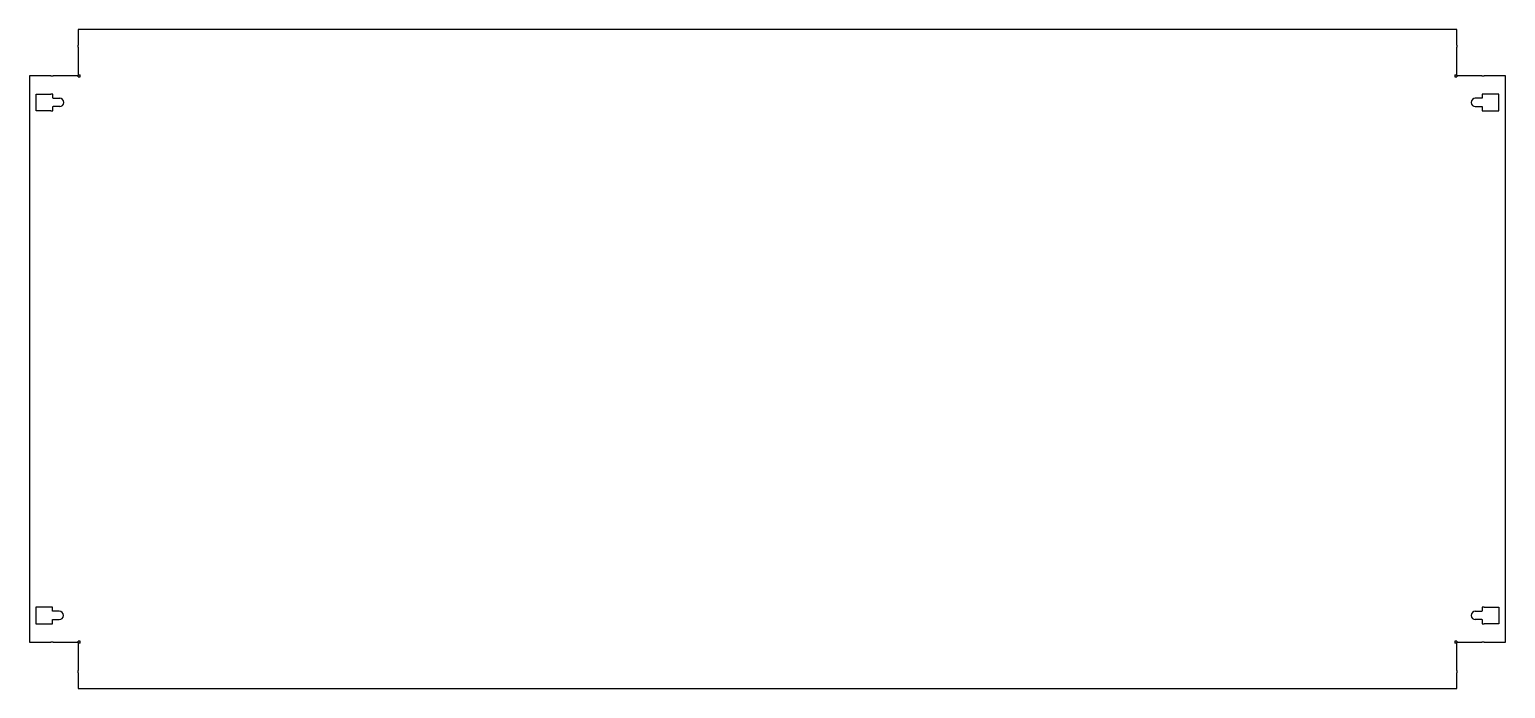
# Model space of a CAD drawing. Header units: millimetres. Extents: x -232 to 833, y -31 to 444.
import ezdxf

# ---------------------------------------------------------------- set-up
doc = ezdxf.new("R2010")
doc.units = ezdxf.units.MM
doc.layers.add('Default', color=7, linetype='Continuous')
doc.layers.add('PRATELEIRA_410_X', color=7, linetype='Continuous')

# ---------------------------------------------------------------- blocks, each defined once
blk = doc.blocks.new('SE')
at = {"layer": 'PRATELEIRA_410_X', "color": 7, "linetype": 'Continuous'}
for p, q in [((-196.8, 444.3), (-196.8, 433.1)), ((798.2, 444.3), (-196.8, 444.3)), ((798.2, 433.1), (798.2, 444.3)), ((-196.8, 431.5), (-196.8, 433.1)), ((-196.8, 431.5), (-196.8, 411.7)), ((798.2, 433.1), (798.2, 431.5)), ((798.2, 411.7), (798.2, 431.5)), ((-216.4, 410.9), (-231.9, 410.9)), ((-231.9, 410.9), (-231.9, 2.4)), ((-216.4, 410.9), (-214.8, 410.9)), ((-196.8, 410.9), (-214.8, 410.9)), ((-196.8, 411.7), (-195.3, 411.7)), ((-196.8, 410.2), (-196.8, 410.9)), ((-196.8, 410.2), (-195.3, 410.2)), ((-195.3, 410.2), (-195.3, 411.7)), ((796.7, 411.7), (796.7, 410.2)), ((796.7, 411.7), (798.2, 411.7)), ((796.7, 410.2), (798.3, 410.2)), ((816.3, 410.9), (798.3, 410.9)), ((798.3, 410.9), (798.3, 410.2)), ((816.3, 410.9), (817.9, 410.9)), ((833.4, 410.9), (817.9, 410.9)), ((833.4, 2.4), (833.4, 410.9)), ((-227.1, 385.7), (-227.1, 397.7)), ((-227.1, 397.7), (-216.4, 397.7)), ((-215.1, 397.7), (-216.4, 397.7)), ((-215.1, 394.7), (-215.1, 397.7)), ((-214.8, 394.7), (-215.1, 394.7)), ((-214.8, 394.7), (-210.1, 394.7)), ((816.3, 394.7), (811.6, 394.7)), ((816.6, 394.7), (816.3, 394.7)), ((816.6, 397.7), (816.6, 394.7)), ((817.9, 397.7), (816.6, 397.7)), ((828.6, 397.7), (817.9, 397.7)), ((828.6, 385.7), (828.6, 397.7)), ((-216.4, 385.7), (-227.1, 385.7)), ((-216.4, 385.7), (-215.1, 385.7)), ((-215.1, 385.7), (-215.1, 388.7)), ((-215.1, 388.7), (-214.8, 388.7)), ((-210.1, 388.7), (-214.8, 388.7)), ((811.6, 388.7), (816.3, 388.7)), ((816.3, 388.7), (816.6, 388.7)), ((816.6, 388.7), (816.6, 385.7)), ((816.6, 385.7), (817.9, 385.7)), ((817.9, 385.7), (828.6, 385.7)), ((-216.4, 27.7), (-227.4, 27.7)), ((-227.4, 27.7), (-227.4, 15.7)), ((-215.4, 27.7), (-216.4, 27.7)), ((-215.4, 24.7), (-215.4, 27.7)), ((-214.8, 24.7), (-215.4, 24.7)), ((-210.4, 24.7), (-214.8, 24.7)), ((811.6, 24.7), (816.3, 24.7)), ((816.6, 24.7), (816.3, 24.7)), ((816.6, 27.7), (816.6, 24.7)), ((817.9, 27.7), (816.6, 27.7)), ((817.9, 27.7), (828.6, 27.7)), ((828.6, 27.7), (828.6, 15.7)), ((-227.4, 15.7), (-216.4, 15.7)), ((-216.4, 15.7), (-215.4, 15.7)), ((-215.4, 15.7), (-215.4, 18.7)), ((-215.4, 18.7), (-214.8, 18.7)), ((-214.8, 18.7), (-210.4, 18.7)), ((816.3, 18.7), (811.6, 18.7)), ((816.3, 18.7), (816.6, 18.7)), ((816.6, 18.7), (816.6, 15.7)), ((816.6, 15.7), (817.9, 15.7)), ((828.6, 15.7), (817.9, 15.7)), ((-231.9, 2.4), (-216.4, 2.4)), ((-214.8, 2.4), (-216.4, 2.4)), ((-214.8, 2.4), (-196.8, 2.4)), ((-195.3, 3.2), (-196.8, 3.2)), ((-196.8, 2.4), (-196.8, 3.2)), ((-196.8, 1.6), (-196.8, -18.1)), ((-195.3, 1.6), (-196.8, 1.6)), ((-195.3, 1.6), (-195.3, 3.2)), ((798.3, 3.2), (796.7, 3.2)), ((796.7, 3.2), (796.7, 1.6)), ((798.2, 1.6), (796.7, 1.6)), ((798.2, -18.1), (798.2, 1.6)), ((798.3, 3.2), (798.3, 2.4)), ((798.3, 2.4), (816.3, 2.4)), ((817.9, 2.4), (816.3, 2.4)), ((817.9, 2.4), (833.4, 2.4)), ((-196.8, -19.7), (-196.8, -18.1)), ((-196.8, -19.7), (-196.8, -31)), ((798.2, -18.1), (798.2, -19.7)), ((798.2, -31), (798.2, -19.7)), ((-196.8, -31), (798.2, -31))]:
    blk.add_line(p, q, dxfattribs=at)
for centre, start, end in [((-210.1, 391.7), 270, 90), ((811.6, 391.7), 90, 270), ((-210.4, 21.7), 270, 90), ((811.6, 21.7), 90, 270)]:
    blk.add_arc(centre, 3, start, end, dxfattribs=at)

msp = doc.modelspace()

# ---------------------------------------------------------------- block references
at = {"layer": 'Default'}
msp.add_blockref('SE', (0, 0), dxfattribs=at)

doc.saveas('drawing.dxf')
